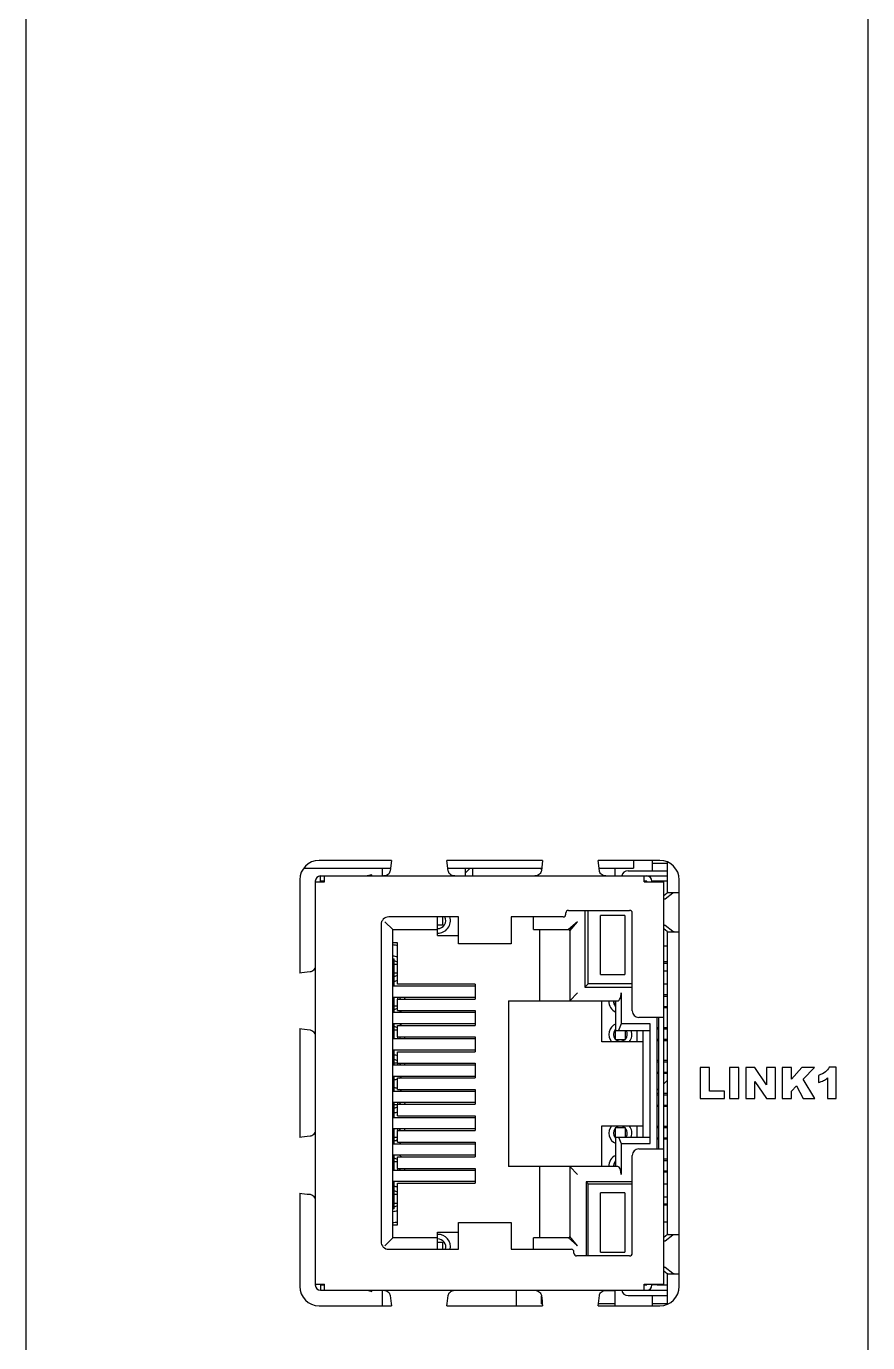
# Model space of a CAD drawing. Header units: millimetres. Extents: x 40 to 416, y -270 to 20.
# Drawn here: x 128.8 to 161.3, y -233 to -182.2 of the extents above; entities that cross this region are included whole.
import ezdxf

# ---------------------------------------------------------------- set-up
doc = ezdxf.new("R2010")
doc.units = ezdxf.units.MM
for name, color, linetype in [('02___PRT_ALL_AXES', 7, 'Continuous'), ('03___PRT_ALL_CURVES', 7, 'Continuous'), ('ECAD_DIPTRONICS_EMR-08', 7, 'Continuous'), ('ECAD_PULSE_HX5401NL', 7, 'Continuous'), ('ECAD_SHINNING_1762-608-66-N', 7, 'Continuous'), ('ECAD_TE_1734099-5', 7, 'Continuous')]:
    doc.layers.add(name, color=color, linetype=linetype)

# ---------------------------------------------------------------- blocks, each defined once
blk = doc.blocks.new('MOD_CCU702')
at = {"color": 7, "linetype": 'Continuous'}
for p, q in [((-0.25, 6), (-0.25, 91.8)), ((32.25, 91.8), (32.25, 6)), ((13.853, 55.602), (11.062, 55.602)), ((13.853, 55.603), (13.804, 55.206)), ((16.046, 55.206), (15.997, 55.603)), ((19.695, 55.602), (15.997, 55.602)), ((19.695, 55.603), (19.646, 55.206)), ((21.888, 55.206), (21.839, 55.603)), ((24.224, 55.602), (21.839, 55.602)), ((23.94, 55.205), (23.94, 55.602)), ((24.5, 55.49), (23.94, 55.49)), ((11.115, 55.002), (24.5, 55.002)), ((11.115, 54.773), (11.115, 55.002)), ((11.262, 54.773), (11.262, 55.002)), ((13.09, 55.048), (12.918, 55.002)), ((13.102, 55.002), (13.09, 55.048)), ((17, 55.002), (17, 55.3)), ((19.65, 55.237), (19.65, 55.3)), ((22.5, 55.002), (22.5, 55.3)), ((22.997, 55.205), (24.5, 55.205)), ((23.612, 54.773), (23.612, 55.002)), ((10.312, 54.852), (10.312, 51.247)), ((10.912, 54.799), (10.912, 39.203)), ((10.912, 54.773), (11.262, 54.773)), ((11.262, 54.799), (11.115, 54.799)), ((11.224, 54.799), (11.222, 54.773)), ((23.713, 54.799), (23.612, 54.799)), ((23.612, 54.773), (24.374, 54.773)), ((23.713, 54.773), (23.713, 54.799)), ((24.5, 54.799), (23.917, 54.799)), ((23.917, 54.773), (23.917, 54.799)), ((23.94, 54.773), (23.94, 54.799)), ((24.374, 39.229), (24.374, 54.773)), ((24.974, 39.15), (24.974, 54.852)), ((24.374, 54.25), (24.504, 54.352)), ((24.393, 54.12), (24.412, 54.113)), ((24.412, 54.113), (24.432, 54.121)), ((24.432, 54.121), (24.728, 54.352)), ((24.545, 54.367), (24.96, 54.367)), ((16.449, 53.421), (13.752, 53.421)), ((15.826, 53.421), (15.826, 53.098)), ((16.449, 52.383), (16.449, 53.421)), ((20.489, 53.421), (18.481, 53.421)), ((18.481, 53.421), (18.481, 52.383)), ((20.589, 53.521), (20.589, 53.575)), ((20.689, 53.675), (23.055, 53.675)), ((21.448, 50.836), (21.448, 53.675)), ((22.868, 53.479), (21.928, 53.479)), ((21.928, 51.193), (21.928, 53.479)), ((22.868, 53.479), (22.868, 51.193)), ((23.155, 49.795), (23.155, 53.575)), ((13.452, 53.121), (13.452, 40.881)), ((15.826, 53.098), (15.635, 53.098)), ((24.504, 52.858), (24.374, 52.96)), ((24.412, 53.097), (24.393, 53.09)), ((24.432, 53.089), (24.412, 53.097)), ((24.728, 52.858), (24.432, 53.089)), ((18.481, 52.383), (16.449, 52.383)), ((24.545, 52.843), (24.96, 52.843)), ((13.908, 51.802), (13.959, 51.802)), ((13.959, 50.755), (13.959, 51.802)), ((13.959, 51.599), (14.086, 51.599)), ((24.5, 51.68), (24.374, 51.68)), ((24.5, 51.621), (24.374, 51.621)), ((14.086, 51.244), (13.959, 51.244)), ((21.928, 51.193), (22.868, 51.193)), ((24.374, 51.344), (24.5, 51.344)), ((13.908, 50.755), (17.083, 50.755)), ((23.155, 50.836), (21.448, 50.836)), ((24.374, 50.836), (24.5, 50.836)), ((24.5, 50.41), (24.374, 50.41)), ((24.5, 50.351), (24.374, 50.351)), ((17.083, 50.31), (13.908, 50.31)), ((13.959, 49.739), (13.959, 50.31)), ((14.086, 49.974), (13.959, 49.974)), ((14.086, 50.31), (14.086, 50.247)), ((22.497, 50.177), (22.497, 49.951)), ((22.497, 49.951), (22.52, 49.951)), ((24.5, 49.951), (24.374, 49.951)), ((24.5, 49.91), (24.374, 49.91)), ((13.908, 49.739), (17.083, 49.739)), ((24.374, 49.541), (23.409, 49.541)), ((24.171, 49.541), (24.171, 44.461)), ((10.312, 49.105), (10.312, 44.897)), ((17.083, 49.294), (13.908, 49.294)), ((13.959, 48.723), (13.959, 49.294)), ((13.959, 49.059), (14.086, 49.059)), ((22.52, 49.081), (22.497, 49.081)), ((22.497, 49.081), (22.497, 48.681)), ((22.897, 48.681), (22.897, 49.034)), ((23.332, 49.034), (23.332, 48.602)), ((24.171, 49.14), (24.119, 49.14)), ((24.171, 49.081), (24.119, 49.081)), ((24.5, 49.14), (24.374, 49.14)), ((24.5, 49.081), (24.374, 49.081)), ((13.908, 48.723), (17.083, 48.723)), ((14.086, 48.786), (14.086, 48.723)), ((22.497, 48.681), (22.897, 48.681)), ((24.171, 48.681), (24.119, 48.681)), ((24.171, 48.64), (24.119, 48.64)), ((24.5, 48.681), (24.374, 48.681)), ((24.5, 48.64), (24.374, 48.64)), ((17.083, 48.278), (13.908, 48.278)), ((13.959, 47.707), (13.959, 48.278)), ((24.171, 47.87), (24.119, 47.87)), ((24.171, 47.811), (24.119, 47.811)), ((24.5, 47.87), (24.374, 47.87)), ((24.5, 47.811), (24.374, 47.811)), ((13.908, 47.707), (17.083, 47.707)), ((13.959, 47.789), (14.086, 47.789)), ((14.086, 47.77), (14.086, 47.707)), ((24.171, 47.411), (24.119, 47.411)), ((24.171, 47.37), (24.119, 47.37)), ((24.5, 47.411), (24.374, 47.411)), ((24.5, 47.37), (24.374, 47.37)), ((17.083, 47.262), (13.908, 47.262)), ((13.959, 46.691), (13.959, 47.262)), ((13.908, 46.691), (17.083, 46.691)), ((24.171, 46.6), (24.119, 46.6)), ((24.171, 46.541), (24.119, 46.541)), ((24.5, 46.6), (24.374, 46.6)), ((24.5, 46.541), (24.374, 46.541)), ((17.083, 46.246), (13.908, 46.246)), ((13.959, 45.675), (13.959, 46.246)), ((14.086, 46.164), (13.959, 46.164)), ((14.086, 46.246), (14.086, 46.183)), ((24.171, 46.141), (24.119, 46.141)), ((24.171, 46.1), (24.119, 46.1)), ((24.5, 46.141), (24.374, 46.141)), ((24.5, 46.1), (24.374, 46.1)), ((13.908, 45.675), (17.083, 45.675)), ((22.897, 45.271), (22.497, 45.271)), ((22.497, 45.271), (22.497, 44.871)), ((22.897, 44.919), (22.897, 45.271)), ((23.332, 45.351), (23.332, 44.919)), ((24.171, 45.33), (24.119, 45.33)), ((24.171, 45.271), (24.119, 45.271)), ((24.5, 45.33), (24.374, 45.33)), ((24.5, 45.271), (24.374, 45.271)), ((17.083, 45.23), (13.908, 45.23)), ((13.959, 44.659), (13.959, 45.23)), ((14.086, 44.894), (13.959, 44.894)), ((14.086, 45.23), (14.086, 45.167)), ((22.497, 44.871), (22.52, 44.871)), ((24.171, 44.871), (24.119, 44.871)), ((24.171, 44.83), (24.119, 44.83)), ((24.5, 44.871), (24.374, 44.871)), ((24.5, 44.83), (24.374, 44.83)), ((13.908, 44.659), (17.083, 44.659)), ((23.409, 44.461), (24.374, 44.461)), ((17.083, 44.214), (13.908, 44.214)), ((13.959, 43.643), (13.959, 44.214)), ((13.959, 43.979), (14.086, 43.979)), ((22.52, 44.001), (22.497, 44.001)), ((22.497, 44.001), (22.497, 43.776)), ((23.155, 40.427), (23.155, 44.207)), ((24.5, 44.06), (24.374, 44.06)), ((24.5, 44.001), (24.374, 44.001)), ((13.908, 43.643), (17.083, 43.643)), ((14.086, 43.706), (14.086, 43.643)), ((24.5, 43.601), (24.374, 43.601)), ((24.5, 43.56), (24.374, 43.56)), ((10.312, 42.755), (10.312, 39.15)), ((17.083, 43.198), (13.908, 43.198)), ((13.959, 42.15), (13.959, 43.198)), ((21.448, 43.116), (23.155, 43.116)), ((21.448, 40.327), (21.448, 43.116)), ((22.868, 42.759), (21.928, 42.759)), ((21.928, 40.473), (21.928, 42.759)), ((22.868, 42.759), (22.868, 40.473)), ((24.374, 43.116), (24.5, 43.116)), ((13.959, 42.709), (14.086, 42.709)), ((14.086, 42.354), (13.959, 42.354)), ((24.374, 42.608), (24.5, 42.608)), ((24.5, 42.331), (24.374, 42.331)), ((24.5, 42.29), (24.374, 42.29)), ((13.959, 42.15), (13.908, 42.15)), ((16.449, 41.619), (18.481, 41.619)), ((16.449, 40.581), (16.449, 41.619)), ((18.481, 41.619), (18.481, 40.581)), ((15.635, 40.855), (15.826, 40.855)), ((15.826, 40.855), (15.826, 40.581)), ((24.504, 41.144), (24.374, 41.042)), ((24.393, 40.912), (24.412, 40.905)), ((24.412, 40.905), (24.432, 40.913)), ((24.432, 40.913), (24.728, 41.144)), ((24.545, 41.159), (24.96, 41.159)), ((13.752, 40.581), (16.449, 40.581)), ((18.481, 40.581), (20.805, 40.581)), ((20.905, 40.427), (20.905, 40.481)), ((23.055, 40.327), (21.005, 40.327)), ((21.928, 40.473), (22.868, 40.473)), ((24.374, 39.752), (24.504, 39.65)), ((24.412, 39.889), (24.393, 39.882)), ((24.432, 39.881), (24.412, 39.889)), ((24.728, 39.65), (24.432, 39.881)), ((10.912, 39.229), (11.262, 39.229)), ((11.115, 39.229), (11.115, 39)), ((11.115, 39.203), (11.262, 39.203)), ((11.222, 39.229), (11.224, 39.203)), ((11.262, 39), (11.262, 39.229)), ((23.612, 39.229), (24.374, 39.229)), ((23.612, 39), (23.612, 39.229)), ((23.612, 39.203), (23.713, 39.203)), ((23.713, 39.203), (23.713, 39.229)), ((23.917, 39.203), (23.917, 39.229)), ((24.119, 39.203), (24.5, 39.203)), ((24.545, 39.635), (24.96, 39.635)), ((11.115, 39), (24.5, 39)), ((12.918, 39), (13.09, 38.954)), ((13.09, 38.954), (13.102, 39)), ((19.65, 38.48), (19.65, 38.765)), ((22.5, 38.98), (22.046, 38.98)), ((22.5, 38.4), (22.5, 39)), ((22.997, 38.797), (24.5, 38.797)), ((23.94, 38.4), (23.94, 38.797)), ((11.062, 38.4), (13.853, 38.4)), ((15.997, 38.4), (19.695, 38.4)), ((19.65, 38.48), (19.685, 38.48)), ((21.839, 38.4), (24.224, 38.4)), ((22.5, 38.48), (21.849, 38.48)), ((24.5, 38.48), (23.94, 38.48))]:
    blk.add_line(p, q, dxfattribs=at)
at = {"color": 2, "linetype": 'Continuous'}
for p, q in [((16.7, 55.111), (16.89, 55.3)), ((24.374, 46.979), (24.5, 47.105)), ((24.119, 46.724), (24.171, 46.776))]:
    blk.add_line(p, q, dxfattribs=at)
at = {"color": 6, "linetype": 'Continuous'}
for p, q in [((15.635, 52.704), (15.635, 53.421)), ((19.344, 52.933), (19.344, 53.421)), ((21.321, 53.675), (21.321, 50.711)), ((13.908, 52.933), (13.603, 53.237)), ((13.908, 52.933), (15.635, 52.933)), ((13.908, 41.02), (13.908, 52.933)), ((19.344, 52.933), (20.69, 52.933)), ((19.572, 52.933), (19.572, 50.177)), ((21.046, 53.237), (20.69, 52.933)), ((20.741, 52.882), (21.046, 53.237)), ((20.741, 52.882), (20.741, 50.177)), ((14.086, 52.425), (13.908, 52.425)), ((14.086, 50.818), (14.086, 52.425)), ((15.635, 52.704), (16.449, 52.704)), ((24.374, 52.31), (24.5, 52.31)), ((17.083, 50.818), (14.086, 50.818)), ((17.083, 50.818), (17.083, 50.247)), ((20.741, 50.177), (21.046, 50.482)), ((21.448, 50.838), (21.321, 50.711)), ((21.321, 50.711), (23.155, 50.711)), ((22.724, 50.482), (22.724, 49.288)), ((14.086, 50.247), (17.083, 50.247)), ((14.086, 49.802), (14.086, 50.247)), ((18.379, 50.177), (22.601, 50.177)), ((18.379, 50.177), (18.379, 43.776)), ((21.985, 48.602), (21.985, 50.177)), ((22.519, 49.034), (22.519, 50.177)), ((14.086, 49.802), (17.083, 49.802)), ((17.083, 49.802), (17.083, 49.231)), ((24.119, 44.461), (24.119, 49.541)), ((14.086, 49.231), (17.083, 49.231)), ((14.086, 48.786), (14.086, 49.231)), ((22.519, 49.034), (23.852, 49.034)), ((22.724, 49.288), (22.621, 49.034)), ((23.852, 49.288), (22.724, 49.288)), ((23.56, 49.034), (23.56, 44.919)), ((23.852, 44.665), (23.852, 49.288)), ((14.086, 48.786), (17.083, 48.786)), ((17.083, 48.786), (17.083, 48.215)), ((23.56, 48.602), (21.985, 48.602)), ((14.086, 48.215), (17.083, 48.215)), ((14.086, 47.77), (14.086, 48.215)), ((14.086, 47.77), (17.083, 47.77)), ((17.083, 47.77), (17.083, 47.199)), ((14.086, 47.199), (17.083, 47.199)), ((14.086, 46.754), (14.086, 47.199)), ((14.086, 46.754), (17.083, 46.754)), ((17.083, 46.754), (17.083, 46.183)), ((14.086, 46.183), (17.083, 46.183)), ((14.086, 45.738), (14.086, 46.183)), ((14.086, 45.738), (17.083, 45.738)), ((17.083, 45.738), (17.083, 45.167)), ((21.985, 45.351), (23.56, 45.351)), ((21.985, 43.776), (21.985, 45.351)), ((14.086, 45.167), (17.083, 45.167)), ((14.086, 44.722), (14.086, 45.167)), ((22.519, 44.919), (23.852, 44.919)), ((22.519, 43.776), (22.519, 44.919)), ((22.621, 44.919), (22.724, 44.665)), ((14.086, 44.722), (17.083, 44.722)), ((17.083, 44.722), (17.083, 44.151)), ((22.724, 44.665), (23.852, 44.665)), ((22.724, 44.665), (22.724, 43.471)), ((14.086, 44.151), (17.083, 44.151)), ((14.086, 43.706), (14.086, 44.151)), ((22.601, 43.776), (18.379, 43.776)), ((19.572, 43.776), (19.572, 41.02)), ((20.741, 43.776), (21.046, 43.471)), ((20.741, 43.776), (20.741, 41.071)), ((14.086, 43.706), (17.083, 43.706)), ((17.083, 43.706), (17.083, 43.135)), ((14.086, 43.135), (17.083, 43.135)), ((14.086, 41.528), (14.086, 43.135)), ((23.155, 43.188), (21.375, 43.188)), ((21.375, 43.188), (21.448, 43.115)), ((21.375, 43.188), (21.375, 40.327)), ((13.908, 41.528), (14.086, 41.528)), ((15.635, 41.249), (16.449, 41.249)), ((15.635, 40.581), (15.635, 41.249)), ((24.374, 41.642), (24.5, 41.642)), ((13.908, 41.02), (13.603, 40.715)), ((15.635, 41.02), (13.908, 41.02)), ((20.69, 41.02), (19.344, 41.02)), ((19.344, 40.581), (19.344, 41.02)), ((20.69, 41.02), (21.046, 40.715)), ((21.046, 40.715), (20.741, 41.071)), ((24.119, 39.204), (23.917, 39.204)), ((24.119, 39.229), (24.119, 39.204))]:
    blk.add_line(p, q, dxfattribs=at)
at = {"color": 7, "linetype": 'Continuous'}
for centre, radius, start, end in [((11.062, 54.852), 0.75, 90, 180), ((24.224, 54.852), 0.75, 0, 90), ((11.115, 54.799), 0.203, 90, 180), ((22.997, 54.951), 0.254, 90, 168.463), ((23.713, 54.799), 0.203, 0, 90), ((13.752, 53.121), 0.3, 90, 180), ((15.648, 53.276), 0.305, 267.5016, 28.8133), ((15.648, 53.276), 0.483, 268.4364, 17.6819), ((20.489, 53.521), 0.1, 270, 0), ((20.689, 53.575), 0.1, 90, 180), ((23.055, 53.575), 0.1, 0, 90), ((14.035, 52.818), 0.483, 254.6962, 276.2062), ((13.908, 51.421), 0.483, 68.1715, 90), ((13.908, 51.421), 0.305, 54.2617, 80.1639), ((13.908, 51.421), 0.305, 279.8283, 305.7661), ((13.908, 51.421), 0.483, 276.2062, 291.8333), ((13.908, 50.151), 0.305, 279.8283, 305.7661), ((13.908, 50.151), 0.305, 18.2111, 31.7077), ((13.908, 50.151), 0.483, 11.4621, 19.3769), ((22.697, 50.151), 0.445, 176.7002, 246.1397), ((22.697, 50.151), 0.267, 174.5039, 221.4177), ((13.908, 50.151), 0.483, 300.8015, 313.0766), ((23.409, 49.795), 0.254, 180, 270), ((13.908, 48.881), 0.305, 54.2617, 80.1639), ((13.908, 48.881), 0.483, 46.9426, 59.2562), ((22.697, 48.881), 0.445, 113.8647, 219.3148), ((22.697, 48.881), 0.267, 138.5823, 221.4177), ((22.697, 48.881), 0.267, 318.5823, 35.1374), ((22.697, 48.881), 0.445, 320.7173, 20.176), ((13.908, 48.881), 0.305, 328.3206, 341.7634), ((13.908, 48.881), 0.483, 340.6084, 348.5455), ((22.697, 48.881), 0.267, 228.5823, 311.4177), ((13.908, 47.611), 0.483, 68.1715, 83.8019), ((13.908, 47.611), 0.305, 54.2617, 80.1639), ((13.908, 47.611), 0.305, 18.2111, 31.7077), ((13.908, 47.611), 0.483, 11.4621, 19.3769), ((13.908, 47.611), 0.483, 276.2062, 291.8333), ((13.908, 46.341), 0.483, 68.1715, 83.8019), ((13.908, 47.611), 0.483, 300.8015, 313.0766), ((13.908, 46.341), 0.483, 46.9426, 59.2562), ((13.908, 46.341), 0.305, 279.8283, 305.7661), ((13.908, 46.341), 0.483, 276.2062, 291.8333), ((13.908, 46.341), 0.305, 328.3206, 341.7634), ((13.908, 46.341), 0.483, 340.6084, 348.5455), ((22.697, 45.071), 0.445, 140.7173, 246.1397), ((22.697, 45.071), 0.267, 48.5823, 131.4177), ((22.697, 45.071), 0.445, 339.843, 39.3148), ((13.908, 45.071), 0.305, 279.8283, 305.7661), ((13.908, 45.071), 0.305, 18.2111, 31.7077), ((13.908, 45.071), 0.483, 11.4621, 19.3769), ((22.697, 45.071), 0.267, 138.5823, 221.4177), ((22.697, 45.071), 0.267, 324.8626, 41.4177), ((13.908, 45.071), 0.483, 300.8015, 313.0766), ((23.409, 44.207), 0.254, 90, 180), ((13.908, 43.801), 0.305, 54.2617, 80.1639), ((13.908, 43.801), 0.483, 46.9426, 59.2562), ((22.697, 43.801), 0.445, 113.8647, 183.3033), ((22.697, 43.801), 0.267, 138.5823, 185.4961), ((13.908, 43.801), 0.305, 328.3206, 341.7634), ((13.908, 43.801), 0.483, 340.6084, 348.5455), ((13.908, 42.531), 0.483, 68.1715, 83.8019), ((13.908, 42.531), 0.305, 54.2617, 80.1639), ((13.908, 42.531), 0.305, 279.8283, 305.7661), ((13.908, 42.531), 0.483, 270, 291.8333), ((14.035, 41.134), 0.483, 83.8019, 105.3038), ((13.752, 40.881), 0.3, 180, 270), ((15.648, 40.677), 0.483, 348.4585, 91.5665), ((15.648, 40.677), 0.305, 341.6172, 92.4946), ((20.805, 40.481), 0.1, 0, 90), ((21.005, 40.427), 0.1, 180, 270), ((23.055, 40.427), 0.1, 270, 0), ((11.115, 39.203), 0.203, 180, 270), ((23.713, 39.203), 0.203, 270, 360), ((11.062, 39.15), 0.75, 180, 270), ((22.997, 39.051), 0.254, 191.537, 270), ((24.224, 39.15), 0.75, 270, 0)]:
    blk.add_arc(centre, radius, start, end, dxfattribs=at)
at = {"color": 6, "linetype": 'Continuous'}
for centre, start, end in [((20.69, 52.882), 0, 90), ((20.69, 41.071), 270, 0)]:
    blk.add_arc(centre, 0.0508, start, end, dxfattribs=at)
at = {"color": 7, "linetype": 'Continuous'}
for centre, major_axis, ratio, start_param, end_param in [((24.545, 54.113), (0, 0.254), 0.466308, 0, 0.349066), ((24.545, 53.097), (0, 0.254), 0.466308, -3.490659, -3.141593), ((14.566, 51.018), (5.004, 0), 0.087489, 2.451113, 2.589545), ((14.566, 49.334), (5.004, 0), 0.087489, -2.589545, -2.451113), ((14.566, 44.668), (5.004, 0), 0.087489, 2.451113, 2.589545), ((14.566, 42.984), (5.004, 0), 0.087489, -2.589545, -2.451113), ((24.545, 40.905), (0, 0.254), 0.466308, 0, 0.349066), ((24.545, 39.889), (0, 0.254), 0.466308, -3.490659, -3.141593), ((14.083, 42.654), (0, 5.004), 0.087489, -3.832073, -3.696002), ((15.767, 42.654), (0, 5.004), 0.087489, -2.587184, -2.451113), ((19.925, 42.654), (0, 5.004), 0.087489, -3.832073, -3.696002), ((21.609, 42.654), (0, 5.004), 0.087489, -2.587184, -2.451113)]:
    blk.add_ellipse(centre, major_axis=major_axis, ratio=ratio, start_param=start_param, end_param=end_param, dxfattribs=at)
at = {"color": 6, "linetype": 'Continuous'}
for centre, start_param, end_param in [((22.601, 50.482), -3.141593, -1.570796), ((22.601, 43.471), -1.570796, 0)]:
    blk.add_ellipse(centre, major_axis=(0, 0.305), ratio=0.404026, start_param=start_param, end_param=end_param, dxfattribs=at)
at = {"color": 7, "linetype": 'Continuous'}
for points, knots in [([(13.804, 55.206), (13.802, 55.182), (13.787, 55.132), (13.734, 55.066), (13.653, 55.016), (13.586, 55.002), (13.551, 55.002)], [0, 0, 0, 0, 0.204323, 0.434087, 0.700109, 1, 1, 1, 1]), ([(16.299, 55.002), (16.264, 55.002), (16.197, 55.016), (16.116, 55.066), (16.063, 55.132), (16.048, 55.182), (16.046, 55.206)], [0, 0, 0, 0, 0.299848, 0.565922, 0.795722, 1, 1, 1, 1]), ([(19.646, 55.206), (19.644, 55.182), (19.629, 55.132), (19.576, 55.066), (19.495, 55.016), (19.428, 55.002), (19.393, 55.002)], [0, 0, 0, 0, 0.204323, 0.434087, 0.700109, 1, 1, 1, 1]), ([(22.141, 55.002), (22.106, 55.002), (22.039, 55.016), (21.958, 55.066), (21.905, 55.132), (21.89, 55.182), (21.888, 55.206)], [0, 0, 0, 0, 0.299848, 0.565922, 0.795722, 1, 1, 1, 1]), ([(11.222, 54.773), (11.226, 54.78), (11.232, 54.79), (11.242, 54.799), (11.247, 54.799)], [0, 0, 0, 0, 0.599098, 1, 1, 1, 1]), ([(24.728, 54.352), (24.731, 54.354), (24.743, 54.362), (24.758, 54.367), (24.769, 54.367)], [0, 0, 0, 0, 0.273103, 1, 1, 1, 1]), ([(24.769, 52.843), (24.765, 52.843), (24.751, 52.844), (24.737, 52.851), (24.728, 52.858)], [0, 0, 0, 0, 0.235955, 1, 1, 1, 1]), ([(10.912, 51.55), (10.912, 51.515), (10.898, 51.448), (10.847, 51.367), (10.782, 51.314), (10.732, 51.299), (10.708, 51.297)], [0, 0, 0, 0, 0.299848, 0.565922, 0.795722, 1, 1, 1, 1]), ([(10.708, 49.055), (10.732, 49.053), (10.782, 49.038), (10.847, 48.985), (10.898, 48.904), (10.912, 48.837), (10.912, 48.802)], [0, 0, 0, 0, 0.204323, 0.434087, 0.700109, 1, 1, 1, 1]), ([(10.912, 45.2), (10.912, 45.165), (10.898, 45.098), (10.847, 45.017), (10.782, 44.964), (10.732, 44.949), (10.708, 44.947)], [0, 0, 0, 0, 0.299848, 0.565922, 0.795722, 1, 1, 1, 1]), ([(10.708, 42.705), (10.732, 42.703), (10.782, 42.688), (10.847, 42.635), (10.898, 42.554), (10.912, 42.487), (10.912, 42.452)], [0, 0, 0, 0, 0.204323, 0.434087, 0.700109, 1, 1, 1, 1]), ([(24.728, 41.144), (24.731, 41.146), (24.743, 41.154), (24.758, 41.159), (24.769, 41.159)], [0, 0, 0, 0, 0.273103, 1, 1, 1, 1]), ([(11.247, 39.203), (11.242, 39.203), (11.232, 39.212), (11.226, 39.222), (11.222, 39.229)], [0, 0, 0, 0, 0.400847, 1, 1, 1, 1]), ([(24.769, 39.635), (24.765, 39.635), (24.751, 39.636), (24.737, 39.643), (24.728, 39.65)], [0, 0, 0, 0, 0.235955, 1, 1, 1, 1]), ([(13.551, 39), (13.586, 39), (13.653, 38.986), (13.734, 38.936), (13.787, 38.87), (13.802, 38.82), (13.804, 38.796)], [0, 0, 0, 0, 0.299848, 0.565922, 0.795722, 1, 1, 1, 1]), ([(16.046, 38.796), (16.048, 38.82), (16.063, 38.87), (16.116, 38.936), (16.197, 38.986), (16.264, 39), (16.299, 39)], [0, 0, 0, 0, 0.204323, 0.434087, 0.700109, 1, 1, 1, 1]), ([(19.393, 39), (19.428, 39), (19.495, 38.986), (19.576, 38.936), (19.629, 38.87), (19.644, 38.82), (19.646, 38.796)], [0, 0, 0, 0, 0.299848, 0.565922, 0.795722, 1, 1, 1, 1]), ([(21.888, 38.796), (21.89, 38.82), (21.905, 38.87), (21.958, 38.936), (22.039, 38.986), (22.106, 39), (22.141, 39)], [0, 0, 0, 0, 0.204323, 0.434087, 0.700109, 1, 1, 1, 1])]:
    blk.add_open_spline(points, degree=3, knots=knots, dxfattribs=at)
at = {"layer": '02___PRT_ALL_AXES', "color": 7, "linetype": 'Continuous'}
for p, q in [((13.853, 55.602), (11.062, 55.602)), ((19.695, 55.602), (15.997, 55.602)), ((24.224, 55.602), (21.839, 55.602)), ((24.5, 55.543), (24.5, 54.352)), ((10.312, 54.852), (10.312, 51.247)), ((24.974, 39.15), (24.974, 54.852)), ((24.5, 52.862), (24.5, 41.144)), ((10.312, 49.105), (10.312, 44.897)), ((10.312, 42.755), (10.312, 39.15)), ((24.5, 39.654), (24.5, 38.459)), ((11.062, 38.4), (13.853, 38.4)), ((15.997, 38.4), (19.695, 38.4)), ((21.839, 38.4), (24.224, 38.4))]:
    blk.add_line(p, q, dxfattribs=at)
for centre, start, end in [((11.062, 54.852), 90, 180), ((24.224, 54.852), 0, 90), ((11.062, 39.15), 180, 270), ((24.224, 39.15), 270, 0)]:
    blk.add_arc(centre, 0.75, start, end, dxfattribs=at)
at = {"layer": '03___PRT_ALL_CURVES', "color": 4, "linetype": 'Continuous'}
for p, q in [((26.145, 47.601), (25.774, 47.601)), ((25.774, 47.601), (25.774, 46.401)), ((26.145, 46.696), (26.145, 47.601)), ((27.279, 47.601), (26.907, 47.601)), ((26.907, 47.601), (26.907, 46.401)), ((27.279, 46.401), (27.279, 47.601)), ((27.893, 47.601), (27.547, 47.601)), ((27.547, 47.601), (27.547, 46.401)), ((28.345, 46.936), (27.893, 47.601)), ((28.695, 47.601), (28.345, 47.601)), ((28.345, 47.601), (28.345, 46.936)), ((28.695, 46.401), (28.695, 47.601)), ((29.313, 47.601), (28.943, 47.601)), ((28.943, 47.601), (28.943, 46.401)), ((29.313, 47.148), (29.313, 47.601)), ((29.701, 47.601), (29.313, 47.148)), ((30.195, 47.601), (29.701, 47.601)), ((29.757, 47.148), (30.195, 47.601)), ((30.351, 47.3), (30.351, 47.026)), ((31.039, 47.621), (30.763, 47.621)), ((31.039, 46.401), (31.039, 47.621)), ((27.896, 47.059), (28.345, 46.401)), ((27.896, 46.401), (27.896, 47.059)), ((29.313, 46.693), (29.505, 46.894)), ((29.505, 46.894), (29.758, 46.401)), ((30.215, 46.401), (29.757, 47.148)), ((30.702, 47.201), (30.702, 46.401)), ((25.774, 46.401), (26.724, 46.401)), ((26.724, 46.696), (26.145, 46.696)), ((26.724, 46.401), (26.724, 46.696)), ((26.907, 46.401), (27.279, 46.401)), ((27.547, 46.401), (27.896, 46.401)), ((28.345, 46.401), (28.695, 46.401)), ((28.943, 46.401), (29.313, 46.401)), ((29.313, 46.401), (29.313, 46.693)), ((29.758, 46.401), (30.215, 46.401)), ((30.702, 46.401), (31.039, 46.401))]:
    blk.add_line(p, q, dxfattribs=at)
for points in [[(30.616, 47.432), (30.553, 47.38), (30.464, 47.336), (30.351, 47.3)], [(30.763, 47.621), (30.727, 47.546), (30.678, 47.482), (30.616, 47.432)], [(30.351, 47.026), (30.428, 47.049), (30.492, 47.074), (30.543, 47.1)], [(30.543, 47.1), (30.594, 47.125), (30.647, 47.159), (30.702, 47.201)]]:
    blk.add_open_spline(points, degree=3, dxfattribs=at)
at = {"layer": 'ECAD_DIPTRONICS_EMR-08', "color": 7, "linetype": 'Continuous'}
for p, q in [((13.5, 55.3), (13.5, 55.002)), ((13.5, 39), (13.5, 38.4))]:
    blk.add_line(p, q, dxfattribs=at)
at = {"layer": 'ECAD_PULSE_HX5401NL', "color": 7, "linetype": 'Continuous'}
blk.add_line((18.676, 39), (18.676, 38.4), dxfattribs=at)
at = {"layer": 'ECAD_SHINNING_1762-608-66-N', "color": 7, "linetype": 'Continuous'}
for p, q in [((23.2, 55.602), (23.2, 55.3)), ((10.462, 55.3), (13.816, 55.3)), ((16.034, 55.3), (19.658, 55.3)), ((21.876, 55.3), (23.2, 55.3))]:
    blk.add_line(p, q, dxfattribs=at)
at = {"layer": 'ECAD_TE_1734099-5', "color": 7, "linetype": 'Continuous'}
blk.add_line((16.7, 55.3), (16.7, 55.002), dxfattribs=at)

msp = doc.modelspace()

# ---------------------------------------------------------------- block references
msp.add_blockref('MOD_CCU702', (129, -270))

doc.saveas('drawing.dxf')
